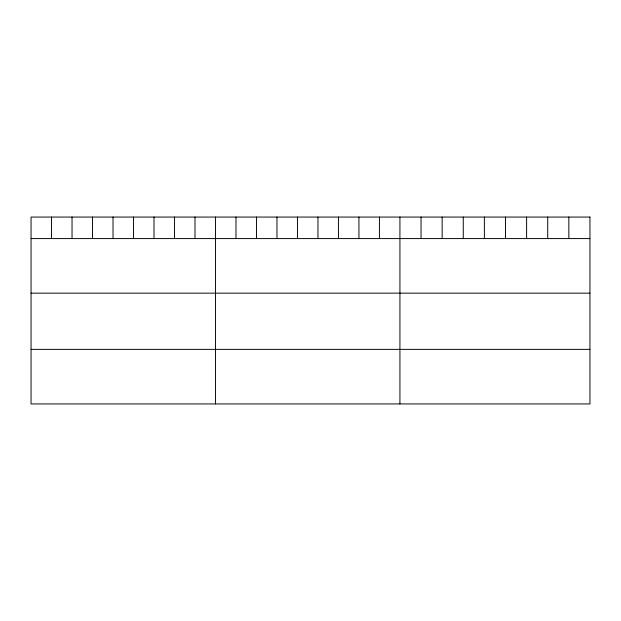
<?xml version="1.0" encoding="UTF-8"?>
<svg xmlns="http://www.w3.org/2000/svg" width="621" height="621" viewBox="0 0 621 621"><rect width="100%" height="100%" fill="white"/><g stroke="black" fill="none" stroke-linecap="round" stroke-linejoin="round"><path stroke-width="0.93" d="M31.05 238.58L589.95 238.58M31.05 293.151L589.95 293.151M31.05 349.367L589.95 349.367M568.836 217.063L568.836 238.58M547.722 217.063L547.722 238.58M526.608 217.063L526.608 238.58M505.494 217.063L505.494 238.58M484.38 217.063L484.38 238.58M463.266 217.063L463.266 238.58M442.152 217.063L442.152 238.58M421.038 217.063L421.038 238.58M399.924 217.063L399.924 403.937M379.431 217.063L379.431 238.58M358.938 217.063L358.938 238.58M338.445 217.063L338.445 238.58M317.952 217.063L317.952 238.58M297.459 217.063L297.459 238.58M276.966 217.063L276.966 238.58M256.473 217.063L256.473 238.58M235.98 217.063L235.98 238.58M215.487 217.063L215.487 403.937M194.994 217.063L194.994 238.58M174.501 217.063L174.501 238.58M154.008 217.063L154.008 238.58M133.515 217.063L133.515 238.58M113.022 217.063L113.022 238.58M92.529 217.063L92.529 238.58M72.036 217.063L72.036 238.58M51.543 217.063L51.543 238.58M589.95 217.063L31.05 217.063L31.05 403.937L589.95 403.937L589.95 217.063"/></g></svg>
